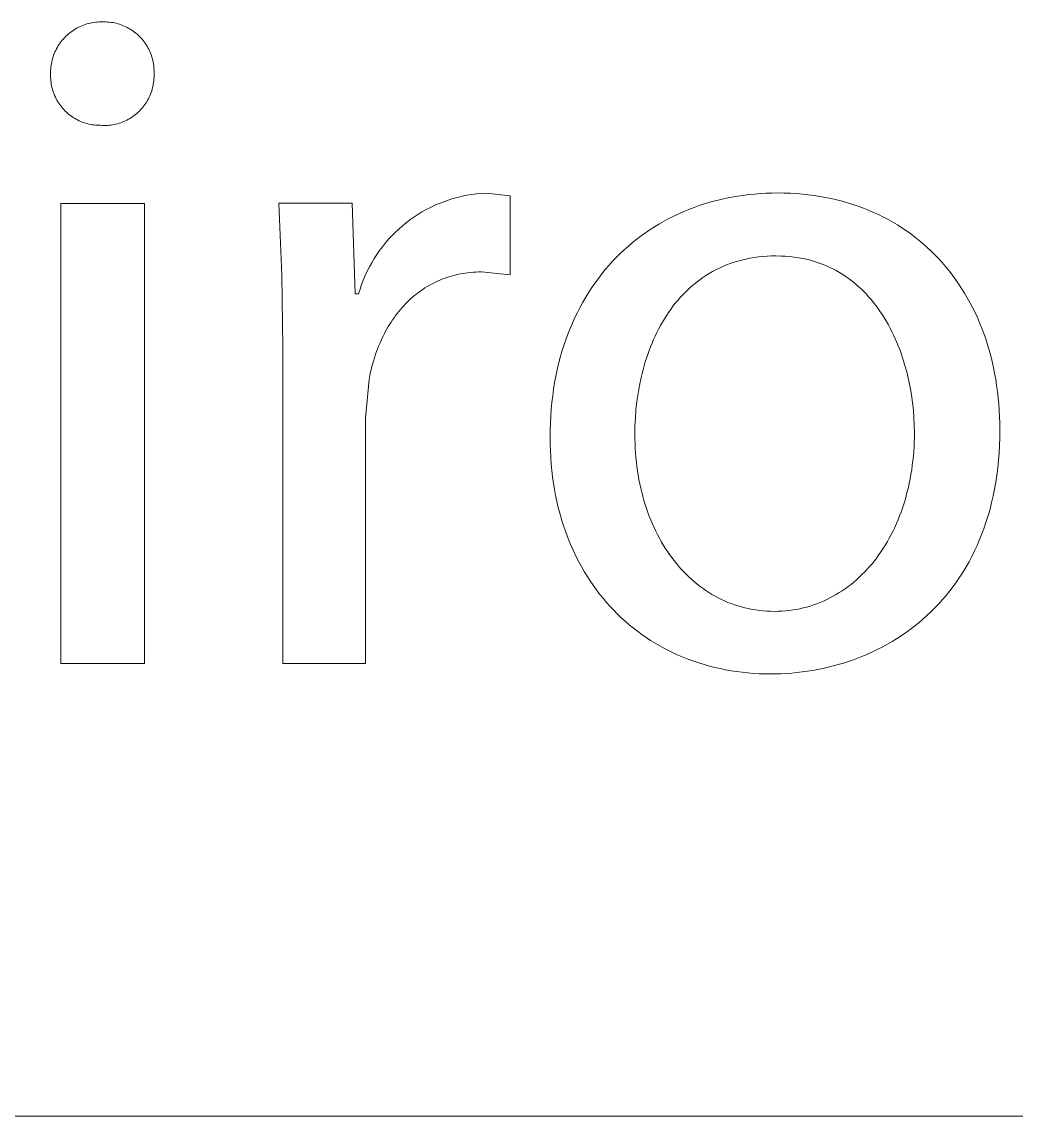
# Model space of a CAD drawing. Header units: millimetres. Extents: x -987 to 2591, y -102 to 2398.
# Drawn here: x 1875.42 to 1912.87, y -101.8 to -60.57 of the extents above; entities that cross this region are included whole.
import ezdxf

# ---------------------------------------------------------------- set-up
doc = ezdxf.new("R2010")
doc.units = ezdxf.units.MM
doc.header["$MEASUREMENT"] = 0
doc.layers.add('Domyślny', color=7, linetype='Continuous', true_color=0x000000)

msp = doc.modelspace()

# ---------------------------------------------------------------- linework, layer by layer
at = {"layer": 'Domyślny', "color": 18, "lineweight": 15, "true_color": 0x000000}
for p, q in [((1878.059, -60.606), (1878.124, -60.595)), ((1878.124, -60.595), (1878.189, -60.586)), ((1878.189, -60.586), (1878.255, -60.58)), ((1878.255, -60.58), (1878.321, -60.576)), ((1878.321, -60.576), (1878.387, -60.574)), ((1878.387, -60.574), (1878.453, -60.575)), ((1878.453, -60.575), (1878.517, -60.573)), ((1878.517, -60.573), (1878.582, -60.574)), ((1878.582, -60.574), (1878.647, -60.578)), ((1878.647, -60.578), (1878.711, -60.583)), ((1878.711, -60.583), (1878.776, -60.591)), ((1878.776, -60.591), (1878.839, -60.601)), ((1878.839, -60.601), (1878.903, -60.613)), ((1877.174, -61.025), (1877.225, -60.983)), ((1877.225, -60.983), (1877.277, -60.943)), ((1877.277, -60.943), (1877.331, -60.905)), ((1877.331, -60.905), (1877.386, -60.869)), ((1877.386, -60.869), (1877.443, -60.834)), ((1877.443, -60.834), (1877.5, -60.802)), ((1877.5, -60.802), (1877.559, -60.772)), ((1877.559, -60.772), (1877.619, -60.744)), ((1877.619, -60.744), (1877.679, -60.717)), ((1877.679, -60.717), (1877.741, -60.693)), ((1877.741, -60.693), (1877.803, -60.671)), ((1877.803, -60.671), (1877.866, -60.652)), ((1877.866, -60.652), (1877.93, -60.634)), ((1877.93, -60.634), (1877.994, -60.619)), ((1877.994, -60.619), (1878.059, -60.606)), ((1878.903, -60.613), (1878.966, -60.627)), ((1878.966, -60.627), (1879.029, -60.644)), ((1879.029, -60.644), (1879.091, -60.662)), ((1879.091, -60.662), (1879.152, -60.683)), ((1879.152, -60.683), (1879.212, -60.706)), ((1879.212, -60.706), (1879.272, -60.731)), ((1879.272, -60.731), (1879.331, -60.758)), ((1879.331, -60.758), (1879.389, -60.787)), ((1879.389, -60.787), (1879.446, -60.817)), ((1879.446, -60.817), (1879.501, -60.85)), ((1879.501, -60.85), (1879.556, -60.885)), ((1879.556, -60.885), (1879.609, -60.922)), ((1879.609, -60.922), (1879.661, -60.96)), ((1879.661, -60.96), (1879.712, -61)), ((1879.712, -61), (1879.761, -61.042)), ((1876.787, -61.472), (1876.822, -61.417)), ((1876.822, -61.417), (1876.86, -61.363)), ((1876.86, -61.363), (1876.9, -61.31)), ((1876.9, -61.31), (1876.941, -61.259)), ((1876.941, -61.259), (1876.984, -61.209)), ((1876.984, -61.209), (1877.029, -61.16)), ((1877.029, -61.16), (1877.076, -61.113)), ((1877.076, -61.113), (1877.124, -61.068)), ((1877.124, -61.068), (1877.174, -61.025)), ((1879.761, -61.042), (1879.809, -61.086)), ((1879.809, -61.086), (1879.855, -61.131)), ((1879.855, -61.131), (1879.9, -61.178)), ((1879.9, -61.178), (1879.943, -61.226)), ((1879.943, -61.226), (1879.984, -61.276)), ((1879.984, -61.276), (1880.024, -61.327)), ((1880.024, -61.327), (1880.062, -61.38)), ((1880.062, -61.38), (1880.098, -61.434)), ((1876.592, -61.89), (1876.613, -61.828)), ((1876.613, -61.828), (1876.637, -61.766)), ((1876.637, -61.766), (1876.663, -61.705)), ((1876.663, -61.705), (1876.691, -61.646)), ((1876.691, -61.646), (1876.721, -61.587)), ((1876.721, -61.587), (1876.753, -61.529)), ((1876.753, -61.529), (1876.787, -61.472)), ((1880.098, -61.434), (1880.132, -61.488)), ((1880.132, -61.488), (1880.164, -61.545)), ((1880.164, -61.545), (1880.194, -61.602)), ((1880.194, -61.602), (1880.223, -61.66)), ((1880.223, -61.66), (1880.249, -61.719)), ((1880.249, -61.719), (1880.273, -61.779)), ((1880.273, -61.779), (1880.295, -61.84)), ((1876.509, -62.277), (1876.517, -62.211)), ((1876.517, -62.211), (1876.528, -62.146)), ((1876.528, -62.146), (1876.54, -62.081)), ((1876.54, -62.081), (1876.555, -62.017)), ((1876.555, -62.017), (1876.572, -61.953)), ((1876.572, -61.953), (1876.592, -61.89)), ((1880.295, -61.84), (1880.315, -61.902)), ((1880.315, -61.902), (1880.333, -61.964)), ((1880.333, -61.964), (1880.349, -62.027)), ((1880.349, -62.027), (1880.362, -62.09)), ((1880.362, -62.09), (1880.373, -62.153)), ((1880.373, -62.153), (1880.382, -62.218)), ((1880.382, -62.218), (1880.389, -62.282)), ((1876.498, -62.474), (1876.499, -62.408)), ((1876.499, -62.54), (1876.498, -62.474)), ((1876.498, -62.605), (1876.499, -62.54)), ((1876.499, -62.669), (1876.498, -62.605)), ((1876.499, -62.408), (1876.503, -62.343)), ((1876.503, -62.343), (1876.509, -62.277)), ((1880.389, -62.282), (1880.394, -62.346)), ((1880.394, -62.346), (1880.397, -62.411)), ((1880.397, -62.476), (1880.395, -62.54)), ((1880.395, -62.54), (1880.396, -62.605)), ((1880.396, -62.605), (1880.395, -62.669)), ((1880.397, -62.411), (1880.397, -62.476)), ((1876.502, -62.733), (1876.499, -62.669)), ((1876.507, -62.797), (1876.502, -62.733)), ((1876.515, -62.86), (1876.507, -62.797)), ((1876.524, -62.924), (1876.515, -62.86)), ((1876.536, -62.987), (1876.524, -62.924)), ((1876.55, -63.049), (1876.536, -62.987)), ((1876.566, -63.112), (1876.55, -63.049)), ((1880.343, -63.05), (1880.327, -63.113)), ((1880.357, -62.988), (1880.343, -63.05)), ((1880.369, -62.925), (1880.357, -62.988)), ((1880.379, -62.861), (1880.369, -62.925)), ((1880.386, -62.797), (1880.379, -62.861)), ((1880.392, -62.733), (1880.386, -62.797)), ((1880.395, -62.669), (1880.392, -62.733)), ((1876.585, -63.173), (1876.566, -63.112)), ((1876.605, -63.234), (1876.585, -63.173)), ((1876.628, -63.294), (1876.605, -63.234)), ((1876.652, -63.353), (1876.628, -63.294)), ((1876.679, -63.412), (1876.652, -63.353)), ((1876.708, -63.469), (1876.679, -63.412)), ((1876.738, -63.525), (1876.708, -63.469)), ((1880.185, -63.471), (1880.155, -63.527)), ((1880.214, -63.413), (1880.185, -63.471)), ((1880.241, -63.355), (1880.214, -63.413)), ((1880.265, -63.295), (1880.241, -63.355)), ((1880.288, -63.235), (1880.265, -63.295)), ((1880.308, -63.174), (1880.288, -63.235)), ((1880.327, -63.113), (1880.308, -63.174)), ((1876.771, -63.581), (1876.738, -63.525)), ((1876.805, -63.635), (1876.771, -63.581)), ((1876.841, -63.688), (1876.805, -63.635)), ((1876.879, -63.739), (1876.841, -63.688)), ((1876.919, -63.79), (1876.879, -63.739)), ((1876.961, -63.839), (1876.919, -63.79)), ((1877.004, -63.886), (1876.961, -63.839)), ((1877.049, -63.932), (1877.004, -63.886)), ((1879.889, -63.889), (1879.844, -63.935)), ((1879.932, -63.841), (1879.889, -63.889)), ((1879.973, -63.792), (1879.932, -63.841)), ((1880.013, -63.742), (1879.973, -63.792)), ((1880.051, -63.69), (1880.013, -63.742)), ((1880.088, -63.637), (1880.051, -63.69)), ((1880.122, -63.582), (1880.088, -63.637)), ((1880.155, -63.527), (1880.122, -63.582)), ((1877.095, -63.976), (1877.049, -63.932)), ((1877.143, -64.019), (1877.095, -63.976)), ((1877.192, -64.06), (1877.143, -64.019)), ((1877.243, -64.099), (1877.192, -64.06)), ((1877.295, -64.137), (1877.243, -64.099)), ((1877.348, -64.173), (1877.295, -64.137)), ((1877.403, -64.207), (1877.348, -64.173)), ((1877.458, -64.239), (1877.403, -64.207)), ((1877.515, -64.269), (1877.458, -64.239)), ((1877.573, -64.297), (1877.515, -64.269)), ((1877.631, -64.323), (1877.573, -64.297)), ((1879.319, -64.301), (1879.261, -64.327)), ((1879.377, -64.272), (1879.319, -64.301)), ((1879.434, -64.242), (1879.377, -64.272)), ((1879.49, -64.21), (1879.434, -64.242)), ((1879.544, -64.176), (1879.49, -64.21)), ((1879.597, -64.14), (1879.544, -64.176)), ((1879.649, -64.102), (1879.597, -64.14)), ((1879.7, -64.063), (1879.649, -64.102)), ((1879.75, -64.022), (1879.7, -64.063)), ((1879.797, -63.979), (1879.75, -64.022)), ((1879.844, -63.935), (1879.797, -63.979)), ((1877.691, -64.347), (1877.631, -64.323)), ((1877.751, -64.369), (1877.691, -64.347)), ((1877.812, -64.389), (1877.751, -64.369)), ((1877.874, -64.406), (1877.812, -64.389)), ((1877.936, -64.422), (1877.874, -64.406)), ((1877.999, -64.436), (1877.936, -64.422)), ((1878.062, -64.447), (1877.999, -64.436)), ((1878.125, -64.456), (1878.062, -64.447)), ((1878.189, -64.463), (1878.125, -64.456)), ((1878.253, -64.468), (1878.189, -64.463)), ((1878.317, -64.47), (1878.253, -64.468)), ((1878.381, -64.47), (1878.317, -64.47)), ((1878.445, -64.474), (1878.381, -64.47)), ((1878.51, -64.476), (1878.445, -64.474)), ((1878.574, -64.476), (1878.51, -64.476)), ((1878.638, -64.473), (1878.574, -64.476)), ((1878.702, -64.468), (1878.638, -64.473)), ((1878.766, -64.461), (1878.702, -64.468)), ((1878.83, -64.452), (1878.766, -64.461)), ((1878.893, -64.44), (1878.83, -64.452)), ((1878.956, -64.427), (1878.893, -64.44)), ((1879.018, -64.411), (1878.956, -64.427)), ((1879.08, -64.393), (1879.018, -64.411)), ((1879.141, -64.373), (1879.08, -64.393)), ((1879.201, -64.351), (1879.141, -64.373)), ((1879.261, -64.327), (1879.201, -64.351)), ((1891.653, -67.233), (1891.828, -67.185)), ((1891.828, -67.185), (1892.005, -67.143)), ((1892.005, -67.143), (1892.183, -67.108)), ((1892.183, -67.108), (1892.362, -67.078)), ((1892.362, -67.078), (1892.542, -67.055)), ((1892.542, -67.055), (1892.723, -67.038)), ((1892.723, -67.038), (1892.904, -67.027)), ((1892.904, -67.027), (1893.81, -67.122)), ((1893.81, -67.122), (1893.81, -70.101)), ((1901.95, -67.219), (1902.16, -67.177)), ((1902.16, -67.177), (1902.372, -67.141)), ((1902.372, -67.141), (1902.585, -67.109)), ((1902.585, -67.109), (1902.801, -67.082)), ((1902.801, -67.082), (1903.018, -67.06)), ((1903.018, -67.06), (1903.237, -67.042)), ((1903.237, -67.042), (1903.458, -67.03)), ((1903.458, -67.03), (1903.68, -67.022)), ((1903.68, -67.022), (1903.904, -67.02)), ((1903.904, -67.02), (1904.136, -67.023)), ((1904.136, -67.023), (1904.366, -67.031)), ((1904.366, -67.031), (1904.594, -67.044)), ((1904.594, -67.044), (1904.819, -67.062)), ((1904.819, -67.062), (1905.041, -67.085)), ((1905.041, -67.085), (1905.261, -67.114)), ((1905.261, -67.114), (1905.478, -67.147)), ((1905.478, -67.147), (1905.693, -67.186)), ((1905.693, -67.186), (1905.905, -67.229)), ((1876.88, -67.413), (1880.037, -67.413)), ((1876.88, -84.748), (1876.88, -67.413)), ((1880.037, -67.413), (1880.037, -84.748)), ((1885.212, -70.118), (1885.101, -67.408)), ((1885.101, -67.408), (1887.853, -67.408)), ((1887.853, -67.408), (1887.972, -70.816)), ((1890.648, -67.646), (1890.809, -67.563)), ((1890.809, -67.563), (1890.973, -67.485)), ((1890.973, -67.485), (1891.14, -67.413)), ((1891.14, -67.413), (1891.309, -67.347)), ((1891.309, -67.347), (1891.48, -67.287)), ((1891.48, -67.287), (1891.653, -67.233)), ((1900.541, -67.641), (1900.736, -67.567)), ((1900.736, -67.567), (1900.932, -67.497)), ((1900.932, -67.497), (1901.132, -67.432)), ((1901.132, -67.432), (1901.333, -67.372)), ((1901.333, -67.372), (1901.536, -67.316)), ((1901.536, -67.316), (1901.742, -67.265)), ((1901.742, -67.265), (1901.95, -67.219)), ((1905.905, -67.229), (1906.114, -67.278)), ((1906.114, -67.278), (1906.32, -67.331)), ((1906.32, -67.331), (1906.524, -67.389)), ((1906.524, -67.389), (1906.725, -67.452)), ((1906.725, -67.452), (1906.923, -67.52)), ((1906.923, -67.52), (1907.118, -67.592)), ((1907.118, -67.592), (1907.31, -67.669)), ((1890.034, -68.034), (1890.182, -67.929)), ((1890.182, -67.929), (1890.334, -67.829)), ((1890.334, -67.829), (1890.489, -67.735)), ((1890.489, -67.735), (1890.648, -67.646)), ((1899.608, -68.082), (1899.79, -67.985)), ((1899.79, -67.985), (1899.974, -67.892)), ((1899.974, -67.892), (1900.16, -67.804)), ((1900.16, -67.804), (1900.35, -67.72)), ((1900.35, -67.72), (1900.541, -67.641)), ((1907.31, -67.669), (1907.499, -67.75)), ((1907.499, -67.75), (1907.685, -67.836)), ((1907.685, -67.836), (1907.868, -67.927)), ((1907.868, -67.927), (1908.048, -68.022)), ((1908.048, -68.022), (1908.224, -68.121)), ((1889.481, -68.503), (1889.613, -68.378)), ((1889.613, -68.378), (1889.749, -68.259)), ((1889.749, -68.259), (1889.89, -68.144)), ((1889.89, -68.144), (1890.034, -68.034)), ((1898.912, -68.516), (1899.082, -68.401)), ((1899.082, -68.401), (1899.254, -68.29)), ((1899.254, -68.29), (1899.43, -68.184)), ((1899.43, -68.184), (1899.608, -68.082)), ((1908.224, -68.121), (1908.398, -68.225)), ((1908.398, -68.225), (1908.568, -68.333)), ((1908.568, -68.333), (1908.735, -68.446)), ((1889.111, -68.903), (1889.23, -68.765)), ((1889.23, -68.765), (1889.353, -68.632)), ((1889.353, -68.632), (1889.481, -68.503)), ((1898.421, -68.888), (1898.582, -68.76)), ((1898.582, -68.76), (1898.745, -68.636)), ((1898.745, -68.636), (1898.912, -68.516)), ((1908.735, -68.446), (1908.899, -68.562)), ((1908.899, -68.562), (1909.059, -68.683)), ((1909.059, -68.683), (1909.216, -68.808)), ((1909.216, -68.808), (1909.369, -68.937)), ((1888.785, -69.339), (1888.889, -69.19)), ((1888.889, -69.19), (1888.998, -69.044)), ((1888.998, -69.044), (1889.111, -68.903)), ((1897.96, -69.299), (1898.111, -69.158)), ((1898.111, -69.158), (1898.264, -69.021)), ((1898.264, -69.021), (1898.421, -68.888)), ((1909.369, -68.937), (1909.519, -69.07)), ((1909.519, -69.07), (1909.665, -69.207)), ((1909.665, -69.207), (1909.808, -69.349)), ((1888.507, -69.806), (1888.594, -69.647)), ((1888.594, -69.647), (1888.687, -69.491)), ((1888.687, -69.491), (1888.785, -69.339)), ((1897.53, -69.748), (1897.67, -69.594)), ((1897.67, -69.594), (1897.813, -69.444)), ((1897.813, -69.444), (1897.96, -69.299)), ((1902.243, -69.629), (1902.1, -69.678)), ((1902.388, -69.585), (1902.243, -69.629)), ((1902.537, -69.545), (1902.388, -69.585)), ((1902.688, -69.51), (1902.537, -69.545)), ((1902.842, -69.479), (1902.688, -69.51)), ((1903, -69.452), (1902.842, -69.479)), ((1903.16, -69.43), (1903, -69.452)), ((1903.324, -69.413), (1903.16, -69.43)), ((1903.49, -69.401), (1903.324, -69.413)), ((1903.66, -69.393), (1903.49, -69.401)), ((1903.833, -69.391), (1903.66, -69.393)), ((1904.006, -69.394), (1903.833, -69.391)), ((1904.176, -69.402), (1904.006, -69.394)), ((1904.342, -69.415), (1904.176, -69.402)), ((1904.506, -69.433), (1904.342, -69.415)), ((1904.666, -69.457), (1904.506, -69.433)), ((1904.823, -69.485), (1904.666, -69.457)), ((1904.976, -69.518), (1904.823, -69.485)), ((1905.127, -69.556), (1904.976, -69.518)), ((1905.274, -69.599), (1905.127, -69.556)), ((1905.419, -69.646), (1905.274, -69.599)), ((1905.56, -69.697), (1905.419, -69.646)), ((1909.808, -69.349), (1909.947, -69.494)), ((1909.947, -69.494), (1910.083, -69.643)), ((1910.083, -69.643), (1910.215, -69.795)), ((1888.349, -70.133), (1888.425, -69.968)), ((1888.425, -69.968), (1888.507, -69.806)), ((1891.922, -70.07), (1891.826, -70.091)), ((1892.019, -70.053), (1891.922, -70.07)), ((1892.117, -70.037), (1892.019, -70.053)), ((1892.215, -70.024), (1892.117, -70.037)), ((1892.315, -70.013), (1892.215, -70.024)), ((1892.417, -70.005), (1892.315, -70.013)), ((1892.518, -69.999), (1892.417, -70.005)), ((1892.621, -69.995), (1892.518, -69.999)), ((1892.725, -69.994), (1892.621, -69.995)), ((1893.81, -70.101), (1892.725, -69.994)), ((1897.132, -70.236), (1897.261, -70.069)), ((1897.261, -70.069), (1897.394, -69.907)), ((1897.394, -69.907), (1897.53, -69.748)), ((1901.308, -70.052), (1901.186, -70.128)), ((1901.432, -69.98), (1901.308, -70.052)), ((1901.56, -69.912), (1901.432, -69.98)), ((1901.691, -69.847), (1901.56, -69.912)), ((1901.824, -69.787), (1901.691, -69.847)), ((1901.961, -69.73), (1901.824, -69.787)), ((1902.1, -69.678), (1901.961, -69.73)), ((1905.698, -69.753), (1905.56, -69.697)), ((1905.833, -69.813), (1905.698, -69.753)), ((1905.965, -69.877), (1905.833, -69.813)), ((1906.093, -69.945), (1905.965, -69.877)), ((1906.219, -70.017), (1906.093, -69.945)), ((1906.342, -70.093), (1906.219, -70.017)), ((1910.215, -69.795), (1910.343, -69.952)), ((1910.343, -69.952), (1910.467, -70.112)), ((1885.244, -72.829), (1885.212, -70.118)), ((1888.155, -70.642), (1888.214, -70.47)), ((1888.214, -70.47), (1888.278, -70.3)), ((1888.278, -70.3), (1888.349, -70.133)), ((1890.844, -70.456), (1890.761, -70.501)), ((1890.927, -70.412), (1890.844, -70.456)), ((1891.012, -70.37), (1890.927, -70.412)), ((1891.098, -70.331), (1891.012, -70.37)), ((1891.185, -70.293), (1891.098, -70.331)), ((1891.273, -70.258), (1891.185, -70.293)), ((1891.363, -70.224), (1891.273, -70.258)), ((1891.453, -70.193), (1891.363, -70.224)), ((1891.545, -70.164), (1891.453, -70.193)), ((1891.637, -70.138), (1891.545, -70.164)), ((1891.731, -70.113), (1891.637, -70.138)), ((1891.826, -70.091), (1891.731, -70.113)), ((1896.886, -70.581), (1897.007, -70.407)), ((1897.007, -70.407), (1897.132, -70.236)), ((1900.727, -70.465), (1900.619, -70.557)), ((1900.837, -70.375), (1900.727, -70.465)), ((1900.95, -70.289), (1900.837, -70.375)), ((1901.067, -70.207), (1900.95, -70.289)), ((1901.186, -70.128), (1901.067, -70.207)), ((1906.462, -70.173), (1906.342, -70.093)), ((1906.579, -70.256), (1906.462, -70.173)), ((1906.692, -70.342), (1906.579, -70.256)), ((1906.803, -70.432), (1906.692, -70.342)), ((1906.911, -70.526), (1906.803, -70.432)), ((1910.467, -70.112), (1910.588, -70.276)), ((1910.588, -70.276), (1910.704, -70.444)), ((1910.704, -70.444), (1910.817, -70.615)), ((1887.972, -70.816), (1888.103, -70.816)), ((1888.103, -70.816), (1888.155, -70.642)), ((1890.219, -70.875), (1890.146, -70.936)), ((1890.292, -70.816), (1890.219, -70.875)), ((1890.367, -70.759), (1890.292, -70.816)), ((1890.444, -70.704), (1890.367, -70.759)), ((1890.521, -70.65), (1890.444, -70.704)), ((1890.6, -70.599), (1890.521, -70.65)), ((1890.68, -70.549), (1890.6, -70.599)), ((1890.761, -70.501), (1890.68, -70.549)), ((1896.656, -70.944), (1896.769, -70.76)), ((1896.769, -70.76), (1896.886, -70.581)), ((1900.313, -70.854), (1900.217, -70.958)), ((1900.412, -70.752), (1900.313, -70.854)), ((1900.514, -70.653), (1900.412, -70.752)), ((1900.619, -70.557), (1900.514, -70.653)), ((1907.016, -70.622), (1906.911, -70.526)), ((1907.119, -70.721), (1907.016, -70.622)), ((1907.218, -70.824), (1907.119, -70.721)), ((1907.314, -70.929), (1907.218, -70.824)), ((1910.817, -70.615), (1910.926, -70.79)), ((1910.926, -70.79), (1911.031, -70.969)), ((1889.803, -71.268), (1889.738, -71.339)), ((1889.869, -71.198), (1889.803, -71.268)), ((1889.936, -71.13), (1889.869, -71.198)), ((1890.005, -71.064), (1889.936, -71.13)), ((1890.075, -70.999), (1890.005, -71.064)), ((1890.146, -70.936), (1890.075, -70.999)), ((1896.442, -71.322), (1896.547, -71.131)), ((1896.547, -71.131), (1896.656, -70.944)), ((1899.944, -71.289), (1899.859, -71.404)), ((1900.032, -71.176), (1899.944, -71.289)), ((1900.123, -71.066), (1900.032, -71.176)), ((1900.217, -70.958), (1900.123, -71.066)), ((1907.408, -71.037), (1907.314, -70.929)), ((1907.499, -71.148), (1907.408, -71.037)), ((1907.587, -71.261), (1907.499, -71.148)), ((1907.672, -71.377), (1907.587, -71.261)), ((1911.031, -70.969), (1911.132, -71.15)), ((1911.132, -71.15), (1911.229, -71.336)), ((1889.435, -71.721), (1889.379, -71.802)), ((1889.493, -71.641), (1889.435, -71.721)), ((1889.552, -71.563), (1889.493, -71.641)), ((1889.613, -71.487), (1889.552, -71.563)), ((1889.675, -71.412), (1889.613, -71.487)), ((1889.738, -71.339), (1889.675, -71.412)), ((1896.154, -71.919), (1896.246, -71.716)), ((1896.246, -71.716), (1896.342, -71.517)), ((1896.342, -71.517), (1896.442, -71.322)), ((1899.696, -71.642), (1899.619, -71.765)), ((1899.776, -71.522), (1899.696, -71.642)), ((1899.859, -71.404), (1899.776, -71.522)), ((1907.754, -71.495), (1907.672, -71.377)), ((1907.834, -71.616), (1907.754, -71.495)), ((1907.911, -71.738), (1907.834, -71.616)), ((1911.229, -71.336), (1911.322, -71.525)), ((1911.322, -71.525), (1911.41, -71.717)), ((1911.41, -71.717), (1911.495, -71.912)), ((1889.168, -72.141), (1889.118, -72.23)), ((1889.218, -72.054), (1889.168, -72.141)), ((1889.27, -71.969), (1889.218, -72.054)), ((1889.324, -71.885), (1889.27, -71.969)), ((1889.379, -71.802), (1889.324, -71.885)), ((1895.983, -72.338), (1896.066, -72.127)), ((1896.066, -72.127), (1896.154, -71.919)), ((1899.403, -72.146), (1899.337, -72.277)), ((1899.473, -72.017), (1899.403, -72.146)), ((1899.544, -71.89), (1899.473, -72.017)), ((1899.619, -71.765), (1899.544, -71.89)), ((1907.985, -71.863), (1907.911, -71.738)), ((1908.057, -71.989), (1907.985, -71.863)), ((1908.126, -72.118), (1908.057, -71.989)), ((1908.192, -72.248), (1908.126, -72.118)), ((1911.495, -71.912), (1911.575, -72.111)), ((1911.575, -72.111), (1911.651, -72.312)), ((1888.98, -72.504), (1888.937, -72.598)), ((1889.025, -72.411), (1888.98, -72.504)), ((1889.071, -72.32), (1889.025, -72.411)), ((1889.118, -72.23), (1889.071, -72.32)), ((1895.83, -72.771), (1895.904, -72.553)), ((1895.904, -72.553), (1895.983, -72.338)), ((1899.212, -72.544), (1899.154, -72.681)), ((1899.273, -72.41), (1899.212, -72.544)), ((1899.337, -72.277), (1899.273, -72.41)), ((1908.256, -72.379), (1908.192, -72.248)), ((1908.316, -72.513), (1908.256, -72.379)), ((1908.375, -72.647), (1908.316, -72.513)), ((1911.651, -72.312), (1911.723, -72.518)), ((1911.723, -72.518), (1911.79, -72.726)), ((1885.244, -84.743), (1885.244, -72.829)), ((1888.816, -72.888), (1888.779, -72.987)), ((1888.855, -72.79), (1888.816, -72.888)), ((1888.895, -72.693), (1888.855, -72.79)), ((1888.937, -72.598), (1888.895, -72.693)), ((1895.761, -72.994), (1895.83, -72.771)), ((1899.044, -72.959), (1898.994, -73.1)), ((1899.098, -72.819), (1899.044, -72.959)), ((1899.154, -72.681), (1899.098, -72.819)), ((1908.431, -72.783), (1908.375, -72.647)), ((1908.484, -72.921), (1908.431, -72.783)), ((1908.534, -73.059), (1908.484, -72.921)), ((1911.79, -72.726), (1911.853, -72.937)), ((1911.853, -72.937), (1911.912, -73.151)), ((1888.71, -73.19), (1888.646, -73.397)), ((1888.743, -73.088), (1888.71, -73.19)), ((1888.779, -72.987), (1888.743, -73.088)), ((1895.637, -73.451), (1895.697, -73.22)), ((1895.697, -73.22), (1895.761, -72.994)), ((1898.945, -73.243), (1898.9, -73.387)), ((1898.994, -73.1), (1898.945, -73.243)), ((1908.582, -73.198), (1908.534, -73.059)), ((1908.628, -73.338), (1908.582, -73.198)), ((1908.671, -73.479), (1908.628, -73.338)), ((1911.912, -73.151), (1911.966, -73.368)), ((1911.966, -73.368), (1912.015, -73.589)), ((1888.59, -73.608), (1888.54, -73.824)), ((1888.646, -73.397), (1888.59, -73.608)), ((1895.532, -73.923), (1895.582, -73.685)), ((1895.582, -73.685), (1895.637, -73.451)), ((1898.817, -73.678), (1898.779, -73.826)), ((1898.857, -73.532), (1898.817, -73.678)), ((1898.9, -73.387), (1898.857, -73.532)), ((1908.75, -73.764), (1908.671, -73.479)), ((1908.819, -74.05), (1908.75, -73.764)), ((1912.015, -73.589), (1912.06, -73.812)), ((1888.496, -74.044), (1888.365, -75.51)), ((1888.54, -73.824), (1888.496, -74.044)), ((1895.447, -74.41), (1895.487, -74.164)), ((1895.487, -74.164), (1895.532, -73.923)), ((1898.743, -73.974), (1898.68, -74.273)), ((1898.779, -73.826), (1898.743, -73.974)), ((1908.878, -74.337), (1908.819, -74.05)), ((1912.06, -73.812), (1912.101, -74.038)), ((1912.101, -74.038), (1912.137, -74.267)), ((1895.412, -74.659), (1895.447, -74.41)), ((1898.627, -74.576), (1898.584, -74.881)), ((1898.68, -74.273), (1898.627, -74.576)), ((1908.928, -74.624), (1908.878, -74.337)), ((1912.137, -74.267), (1912.168, -74.498)), ((1912.168, -74.498), (1912.195, -74.732)), ((1895.358, -75.168), (1895.383, -74.911)), ((1895.383, -74.911), (1895.412, -74.659)), ((1898.584, -74.881), (1898.55, -75.187)), ((1908.968, -74.912), (1908.928, -74.624)), ((1908.999, -75.197), (1908.968, -74.912)), ((1912.195, -74.732), (1912.216, -74.969)), ((1912.216, -74.969), (1912.234, -75.209)), ((1895.325, -75.691), (1895.339, -75.428)), ((1895.339, -75.428), (1895.358, -75.168)), ((1898.55, -75.187), (1898.526, -75.495)), ((1909.021, -75.481), (1908.999, -75.197)), ((1912.234, -75.209), (1912.246, -75.451)), ((1888.365, -75.51), (1888.365, -84.743)), ((1895.317, -75.959), (1895.325, -75.691)), ((1898.512, -75.803), (1898.507, -76.11)), ((1898.526, -75.495), (1898.512, -75.803)), ((1909.035, -75.762), (1909.021, -75.481)), ((1909.039, -76.039), (1909.035, -75.762)), ((1912.246, -75.451), (1912.253, -75.696)), ((1912.253, -75.696), (1912.256, -75.943)), ((1895.314, -76.229), (1895.317, -75.959)), ((1895.317, -76.485), (1895.314, -76.229)), ((1898.507, -76.11), (1898.509, -76.288)), ((1909.032, -76.402), (1909.037, -76.221)), ((1909.037, -76.221), (1909.039, -76.039)), ((1912.252, -76.241), (1912.243, -76.533)), ((1912.256, -75.943), (1912.252, -76.241)), ((1895.325, -76.737), (1895.317, -76.485)), ((1898.509, -76.288), (1898.514, -76.464)), ((1898.514, -76.464), (1898.521, -76.638)), ((1898.521, -76.638), (1898.533, -76.811)), ((1909.013, -76.758), (1909.024, -76.581)), ((1909.024, -76.581), (1909.032, -76.402)), ((1912.243, -76.533), (1912.227, -76.819)), ((1895.338, -76.986), (1895.325, -76.737)), ((1895.356, -77.233), (1895.338, -76.986)), ((1898.533, -76.811), (1898.547, -76.983)), ((1898.547, -76.983), (1898.564, -77.153)), ((1908.98, -77.108), (1908.998, -76.934)), ((1908.998, -76.934), (1909.013, -76.758)), ((1912.227, -76.819), (1912.205, -77.101)), ((1895.379, -77.476), (1895.356, -77.233)), ((1895.408, -77.715), (1895.379, -77.476)), ((1898.564, -77.153), (1898.584, -77.321)), ((1898.584, -77.321), (1898.607, -77.488)), ((1898.607, -77.488), (1898.634, -77.653)), ((1908.909, -77.619), (1908.936, -77.45)), ((1908.936, -77.45), (1908.96, -77.28)), ((1908.96, -77.28), (1908.98, -77.108)), ((1912.176, -77.377), (1912.142, -77.649)), ((1912.205, -77.101), (1912.176, -77.377)), ((1895.441, -77.952), (1895.408, -77.715)), ((1898.634, -77.653), (1898.663, -77.816)), ((1898.663, -77.816), (1898.695, -77.978)), ((1908.846, -77.95), (1908.879, -77.785)), ((1908.879, -77.785), (1908.909, -77.619)), ((1912.102, -77.915), (1912.056, -78.175)), ((1912.142, -77.649), (1912.102, -77.915)), ((1895.479, -78.186), (1895.441, -77.952)), ((1895.522, -78.416), (1895.479, -78.186)), ((1898.695, -77.978), (1898.73, -78.137)), ((1898.73, -78.137), (1898.767, -78.295)), ((1898.767, -78.295), (1898.808, -78.45)), ((1908.73, -78.431), (1908.771, -78.272)), ((1908.771, -78.272), (1908.81, -78.112)), ((1908.81, -78.112), (1908.846, -77.95)), ((1912.056, -78.175), (1912.005, -78.431)), ((1895.57, -78.643), (1895.522, -78.416)), ((1895.622, -78.866), (1895.57, -78.643)), ((1898.808, -78.45), (1898.851, -78.604)), ((1898.851, -78.604), (1898.898, -78.756)), ((1908.588, -78.893), (1908.638, -78.741)), ((1908.638, -78.741), (1908.685, -78.587)), ((1908.685, -78.587), (1908.73, -78.431)), ((1911.948, -78.682), (1911.886, -78.927)), ((1912.005, -78.431), (1911.948, -78.682)), ((1895.679, -79.087), (1895.622, -78.866)), ((1895.741, -79.304), (1895.679, -79.087)), ((1898.898, -78.756), (1898.946, -78.906)), ((1898.946, -78.906), (1898.998, -79.053)), ((1898.998, -79.053), (1899.052, -79.198)), ((1908.48, -79.189), (1908.535, -79.042)), ((1908.535, -79.042), (1908.588, -78.893)), ((1911.886, -78.927), (1911.818, -79.168)), ((1895.808, -79.517), (1895.741, -79.304)), ((1895.878, -79.727), (1895.808, -79.517)), ((1899.052, -79.198), (1899.109, -79.342)), ((1899.109, -79.342), (1899.168, -79.482)), ((1899.168, -79.482), (1899.231, -79.621)), ((1908.298, -79.617), (1908.361, -79.477)), ((1908.361, -79.477), (1908.422, -79.334)), ((1908.422, -79.334), (1908.48, -79.189)), ((1911.745, -79.403), (1911.667, -79.634)), ((1911.818, -79.168), (1911.745, -79.403)), ((1895.954, -79.934), (1895.878, -79.727)), ((1896.033, -80.137), (1895.954, -79.934)), ((1899.231, -79.621), (1899.295, -79.757)), ((1899.295, -79.757), (1899.362, -79.891)), ((1899.362, -79.891), (1899.432, -80.023)), ((1908.093, -80.022), (1908.164, -79.89)), ((1908.164, -79.89), (1908.232, -79.754)), ((1908.232, -79.754), (1908.298, -79.617)), ((1911.584, -79.859), (1911.496, -80.079)), ((1911.667, -79.634), (1911.584, -79.859)), ((1896.117, -80.336), (1896.033, -80.137)), ((1896.205, -80.532), (1896.117, -80.336)), ((1899.432, -80.023), (1899.504, -80.152)), ((1899.504, -80.152), (1899.578, -80.278)), ((1899.578, -80.278), (1899.655, -80.402)), ((1907.866, -80.404), (1907.944, -80.279)), ((1907.944, -80.279), (1908.02, -80.152)), ((1908.02, -80.152), (1908.093, -80.022)), ((1911.403, -80.295), (1911.306, -80.505)), ((1911.496, -80.079), (1911.403, -80.295)), ((1896.298, -80.725), (1896.205, -80.532)), ((1896.394, -80.913), (1896.298, -80.725)), ((1899.655, -80.402), (1899.734, -80.523)), ((1899.734, -80.523), (1899.816, -80.642)), ((1899.816, -80.642), (1899.9, -80.758)), ((1899.9, -80.758), (1899.986, -80.871)), ((1907.53, -80.876), (1907.618, -80.762)), ((1907.618, -80.762), (1907.703, -80.645)), ((1907.703, -80.645), (1907.785, -80.526)), ((1907.785, -80.526), (1907.866, -80.404)), ((1911.204, -80.711), (1911.097, -80.911)), ((1911.306, -80.505), (1911.204, -80.711)), ((1896.495, -81.098), (1896.394, -80.913)), ((1896.599, -81.28), (1896.495, -81.098)), ((1899.986, -80.871), (1900.074, -80.982)), ((1900.074, -80.982), (1900.165, -81.089)), ((1900.165, -81.089), (1900.258, -81.194)), ((1900.258, -81.194), (1900.353, -81.296)), ((1907.16, -81.301), (1907.255, -81.199)), ((1907.255, -81.199), (1907.349, -81.094)), ((1907.349, -81.094), (1907.441, -80.986)), ((1907.441, -80.986), (1907.53, -80.876)), ((1910.986, -81.107), (1910.871, -81.298)), ((1911.097, -80.911), (1910.986, -81.107)), ((1896.708, -81.457), (1896.599, -81.28)), ((1896.82, -81.631), (1896.708, -81.457)), ((1900.353, -81.296), (1900.45, -81.395)), ((1900.45, -81.395), (1900.549, -81.49)), ((1900.549, -81.49), (1900.65, -81.583)), ((1900.65, -81.583), (1900.753, -81.673)), ((1906.756, -81.679), (1906.86, -81.589)), ((1906.86, -81.589), (1906.962, -81.496)), ((1906.962, -81.496), (1907.062, -81.4)), ((1907.062, -81.4), (1907.16, -81.301)), ((1910.752, -81.484), (1910.629, -81.665)), ((1910.871, -81.298), (1910.752, -81.484)), ((1896.937, -81.801), (1896.82, -81.631)), ((1897.057, -81.967), (1896.937, -81.801)), ((1897.18, -82.13), (1897.057, -81.967)), ((1900.753, -81.673), (1900.858, -81.76)), ((1900.858, -81.76), (1900.966, -81.843)), ((1900.966, -81.843), (1901.075, -81.923)), ((1901.075, -81.923), (1901.186, -82)), ((1901.186, -82), (1901.299, -82.073)), ((1906.208, -82.078), (1906.321, -82.005)), ((1906.321, -82.005), (1906.432, -81.928)), ((1906.432, -81.928), (1906.542, -81.848)), ((1906.542, -81.848), (1906.65, -81.765)), ((1906.65, -81.765), (1906.756, -81.679)), ((1910.371, -82.013), (1910.236, -82.179)), ((1910.502, -81.841), (1910.371, -82.013)), ((1910.629, -81.665), (1910.502, -81.841)), ((1897.308, -82.288), (1897.18, -82.13)), ((1897.439, -82.443), (1897.308, -82.288)), ((1897.574, -82.594), (1897.439, -82.443)), ((1901.299, -82.073), (1901.413, -82.144)), ((1901.413, -82.144), (1901.53, -82.21)), ((1901.53, -82.21), (1901.648, -82.274)), ((1901.648, -82.274), (1901.769, -82.334)), ((1901.769, -82.334), (1901.89, -82.39)), ((1901.89, -82.39), (1902.014, -82.443)), ((1902.014, -82.443), (1902.139, -82.492)), ((1905.367, -82.494), (1905.492, -82.446)), ((1905.492, -82.446), (1905.616, -82.393)), ((1905.616, -82.393), (1905.737, -82.337)), ((1905.737, -82.337), (1905.857, -82.278)), ((1905.857, -82.278), (1905.976, -82.215)), ((1905.976, -82.215), (1906.093, -82.148)), ((1906.093, -82.148), (1906.208, -82.078)), ((1910.098, -82.341), (1909.956, -82.498)), ((1910.236, -82.179), (1910.098, -82.341)), ((1897.712, -82.74), (1897.574, -82.594)), ((1897.854, -82.883), (1897.712, -82.74)), ((1902.139, -82.492), (1902.266, -82.537)), ((1902.266, -82.537), (1902.395, -82.579)), ((1902.395, -82.579), (1902.525, -82.617)), ((1902.525, -82.617), (1902.656, -82.651)), ((1902.656, -82.651), (1902.789, -82.681)), ((1902.789, -82.681), (1902.924, -82.708)), ((1902.924, -82.708), (1903.06, -82.73)), ((1903.06, -82.73), (1903.198, -82.749)), ((1903.198, -82.749), (1903.336, -82.763)), ((1903.336, -82.763), (1903.477, -82.773)), ((1903.477, -82.773), (1903.618, -82.78)), ((1903.618, -82.78), (1903.761, -82.782)), ((1903.761, -82.782), (1903.902, -82.78)), ((1903.902, -82.78), (1904.041, -82.774)), ((1904.041, -82.774), (1904.18, -82.763)), ((1904.18, -82.763), (1904.317, -82.749)), ((1904.317, -82.749), (1904.453, -82.731)), ((1904.453, -82.731), (1904.588, -82.709)), ((1904.588, -82.709), (1904.721, -82.682)), ((1904.721, -82.682), (1904.853, -82.652)), ((1904.853, -82.652), (1904.984, -82.619)), ((1904.984, -82.619), (1905.113, -82.581)), ((1905.113, -82.581), (1905.241, -82.54)), ((1905.241, -82.54), (1905.367, -82.494)), ((1909.663, -82.798), (1909.511, -82.941)), ((1909.811, -82.651), (1909.663, -82.798)), ((1909.956, -82.498), (1909.811, -82.651)), ((1897.998, -83.021), (1897.854, -82.883)), ((1898.147, -83.156), (1897.998, -83.021)), ((1898.298, -83.286), (1898.147, -83.156)), ((1909.199, -83.213), (1909.038, -83.342)), ((1909.356, -83.079), (1909.199, -83.213)), ((1909.511, -82.941), (1909.356, -83.079)), ((1898.453, -83.413), (1898.298, -83.286)), ((1898.611, -83.535), (1898.453, -83.413)), ((1898.772, -83.652), (1898.611, -83.535)), ((1898.936, -83.766), (1898.772, -83.652)), ((1908.709, -83.586), (1908.541, -83.701)), ((1908.875, -83.466), (1908.709, -83.586)), ((1909.038, -83.342), (1908.875, -83.466)), ((1899.103, -83.876), (1898.936, -83.766)), ((1899.273, -83.981), (1899.103, -83.876)), ((1899.446, -84.081), (1899.273, -83.981)), ((1899.621, -84.178), (1899.446, -84.081)), ((1908.022, -84.019), (1907.844, -84.116)), ((1908.197, -83.918), (1908.022, -84.019)), ((1908.37, -83.812), (1908.197, -83.918)), ((1908.541, -83.701), (1908.37, -83.812)), ((1899.8, -84.27), (1899.621, -84.178)), ((1899.981, -84.357), (1899.8, -84.27)), ((1900.164, -84.44), (1899.981, -84.357)), ((1900.35, -84.519), (1900.164, -84.44)), ((1907.116, -84.459), (1906.93, -84.533)), ((1907.301, -84.38), (1907.116, -84.459)), ((1907.484, -84.296), (1907.301, -84.38)), ((1907.665, -84.208), (1907.484, -84.296)), ((1907.844, -84.116), (1907.665, -84.208)), ((1880.037, -84.748), (1876.88, -84.748)), ((1888.365, -84.743), (1885.244, -84.743)), ((1900.539, -84.593), (1900.35, -84.519)), ((1900.73, -84.663), (1900.539, -84.593)), ((1900.924, -84.728), (1900.73, -84.663)), ((1901.12, -84.788), (1900.924, -84.728)), ((1901.318, -84.844), (1901.12, -84.788)), ((1901.518, -84.895), (1901.318, -84.844)), ((1901.72, -84.941), (1901.518, -84.895)), ((1905.786, -84.889), (1905.591, -84.933)), ((1905.979, -84.84), (1905.786, -84.889)), ((1906.171, -84.788), (1905.979, -84.84)), ((1906.363, -84.73), (1906.171, -84.788)), ((1906.553, -84.669), (1906.363, -84.73)), ((1906.742, -84.603), (1906.553, -84.669)), ((1906.93, -84.533), (1906.742, -84.603)), ((1901.925, -84.983), (1901.72, -84.941)), ((1902.132, -85.019), (1901.925, -84.983)), ((1902.34, -85.051), (1902.132, -85.019)), ((1902.551, -85.079), (1902.34, -85.051)), ((1902.763, -85.101), (1902.551, -85.079)), ((1902.977, -85.118), (1902.763, -85.101)), ((1903.193, -85.131), (1902.977, -85.118)), ((1903.411, -85.138), (1903.193, -85.131)), ((1903.63, -85.141), (1903.411, -85.138)), ((1903.826, -85.139), (1903.63, -85.141)), ((1904.023, -85.133), (1903.826, -85.139)), ((1904.219, -85.122), (1904.023, -85.133)), ((1904.416, -85.108), (1904.219, -85.122)), ((1904.613, -85.089), (1904.416, -85.108)), ((1904.809, -85.066), (1904.613, -85.089)), ((1905.005, -85.039), (1904.809, -85.066)), ((1905.201, -85.008), (1905.005, -85.039)), ((1905.397, -84.972), (1905.201, -85.008)), ((1905.591, -84.933), (1905.397, -84.972)), ((2587.303, -101.8), (-987.026, -101.8)), ((2587.303, -101.8), (1238.647, -101.8))]:
    msp.add_line(p, q, dxfattribs=at)

doc.saveas('drawing.dxf')
